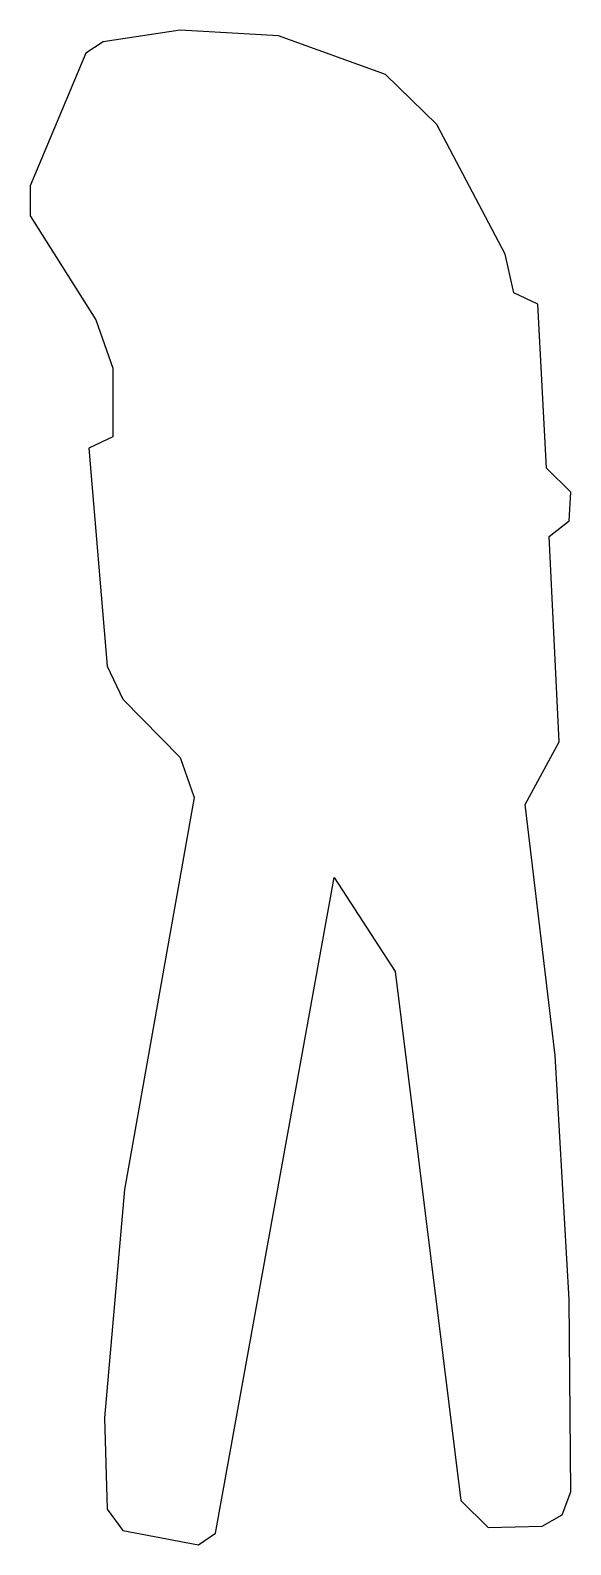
# Model space of a CAD drawing. Header units: metres. Extents: x 55 to 150, y 7 to 272.
import ezdxf

# ---------------------------------------------------------------- set-up
doc = ezdxf.new("R2010")
doc.units = ezdxf.units.M

msp = doc.modelspace()

# ---------------------------------------------------------------- linework, layer by layer
msp.add_lwpolyline([(68, 270.5), (65, 268.5), (55.25, 245.25), (55.25, 240), (66.75, 221.75), (69.75, 213.25), (69.75, 201.25), (65.5, 199.25), (68.75, 161), (71.5, 155.25), (81.5, 145), (84, 138), (71.75, 69.25), (68.25, 29.25), (68.75, 13.25), (71.5, 9.5), (84.75, 7), (87.75, 9), (108.5, 124), (119.25, 107.5), (130.75, 14.75), (135.5, 10), (145, 10.25), (148.5, 12.25), (150, 16.25), (149.75, 50), (147.25, 92.75), (142, 136.75), (148, 147.75), (146.25, 183.75), (149.75, 186.5), (150, 191.5), (145.75, 195.75), (144.25, 224.5), (140, 226.5), (138.5, 233.25), (126.5, 256), (117.5, 264.75), (98.75, 271.5), (81.5, 272.5)], close=True)

doc.saveas('drawing.dxf')
